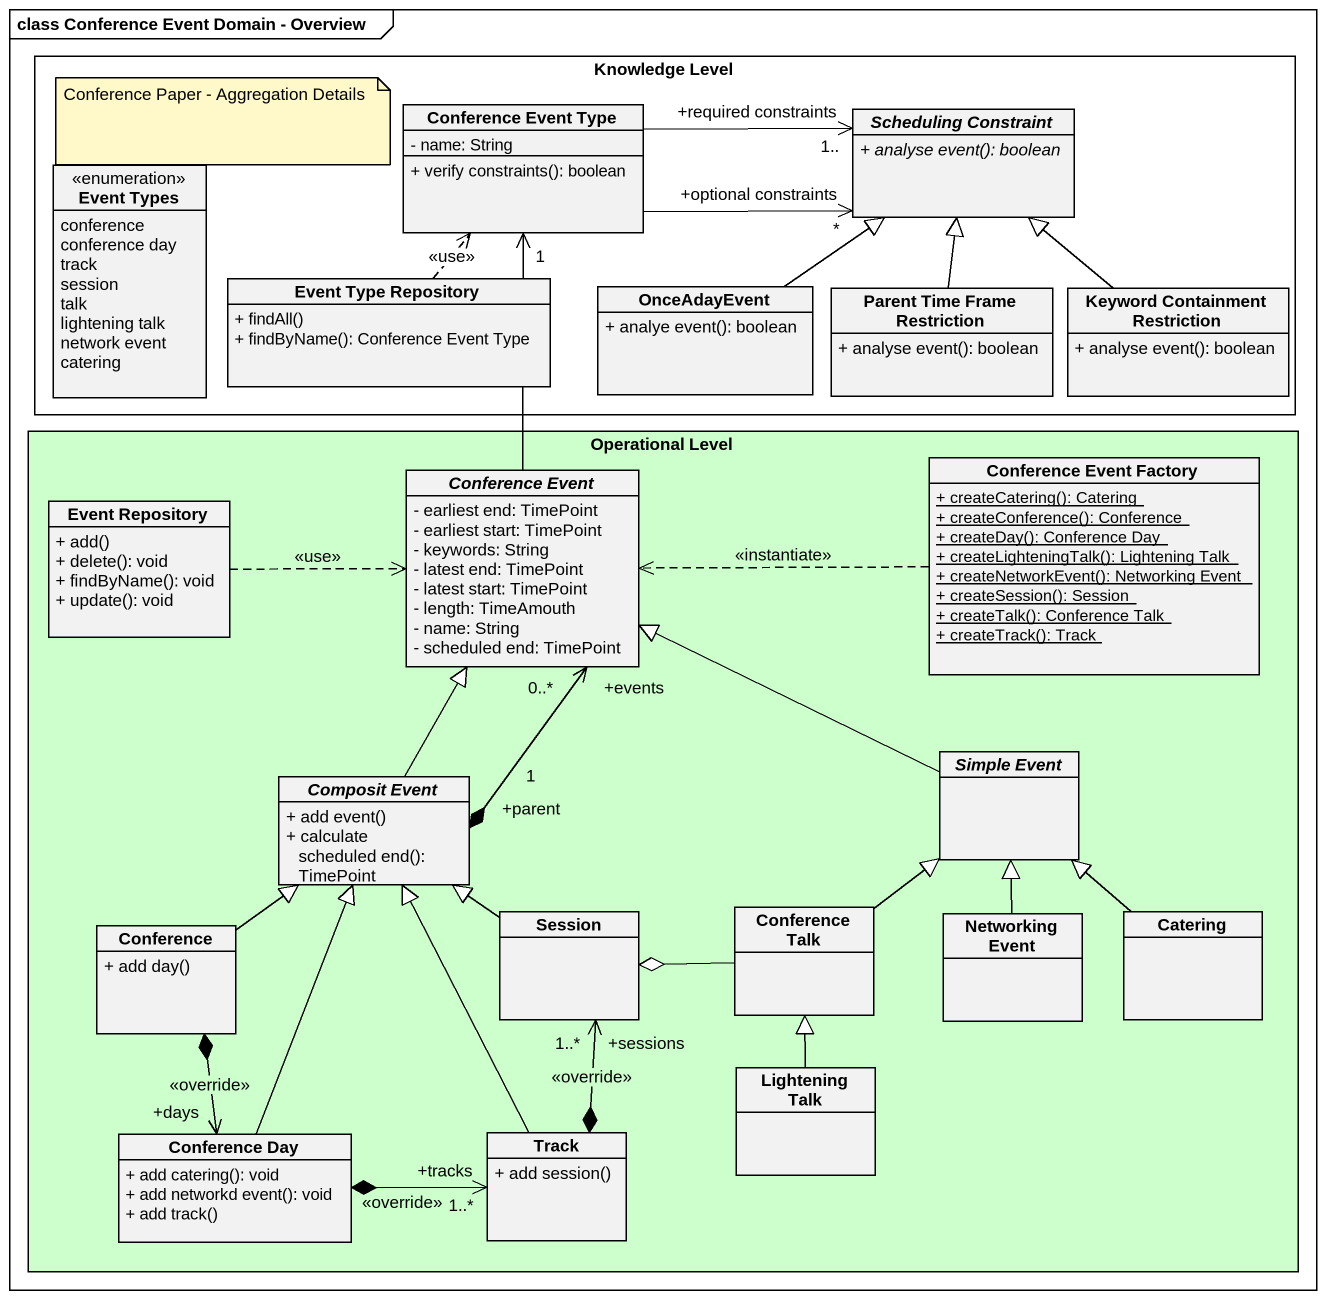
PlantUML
@startuml
mainframe class Conference Event Domain - Overview
hide circle
hide empty members
skinparam classAttributeIconSize 0
rectangle "Knowledge Level" as Knowledge_Level {
  class "Conference Event Type" as Conference_Event_Type {
    - name: String
    + verify constraints(): boolean
  }
  abstract class "Scheduling Constraint" as Scheduling_Constraint {
    {abstract} + analyse event(): boolean
  }
  enum "Event Types" as Event_Types {
    conference
    conference day
    track
    session
    talk
    lightening talk
    network event
    catering
  }
  class "Event Type Repository" as Event_Type_Repository {
    + findAll()
    + findByName(): Conference Event Type
  }
  class OnceAdayEvent {
    + analye event(): boolean
  }
  class "Parent Time Frame Restriction" as Parent_Time_Frame {
    + analyse event(): boolean
  }
  class "Keyword Containment Restriction" as Keyword_Containment {
    + analyse event(): boolean
  }
}
rectangle "Operational Level" as Operational_Level #CCFFCC {
  class "Event Repository" as Event_Repository {
    + add()
    + delete(): void
    + findByName(): void
    + update(): void
  }
  abstract class "Conference Event" as Conference_Event {
    - earliest end: TimePoint
    - earliest start: TimePoint
    - keywords: String
    - latest end: TimePoint
    - latest start: TimePoint
    - length: TimeAmouth
    - name: String
    - scheduled end: TimePoint
  }
  class "Conference Event Factory" as Conference_Event_Factory {
    {static} + createCatering(): Catering
    {static} + createConference(): Conference
    {static} + createDay(): Conference Day
    {static} + createLighteningTalk(): Lightening Talk
    {static} + createNetworkEvent(): Networking Event
    {static} + createSession(): Session
    {static} + createTalk(): Conference Talk
    {static} + createTrack(): Track
  }
  abstract class "Composit Event" as Composit_Event {
    + add event()
    + calculate scheduled end(): TimePoint
  }
  abstract class "Simple Event" as Simple_Event
  class Session
  class "Conference Talk" as Conference_Talk
  class "Networking Event" as Networking_Event
  class Catering
  class Conference {
    + add day()
  }
  class Track {
    + add session()
  }
  class "Lightening Talk" as Lightening_Talk
  class "Conference Day" as Conference_Day {
    + add catering(): void
    + add networkd event(): void
    + add track()
  }
}
Conference_Event_Type -right-> "+required constraints\n1.." Scheduling_Constraint
Conference_Event_Type -right-> "+optional constraints\n*" Scheduling_Constraint
Event_Type_Repository .up.> Conference_Event_Type : <<use>>
OnceAdayEvent -up-|> Scheduling_Constraint
Parent_Time_Frame -up-|> Scheduling_Constraint
Keyword_Containment -up-|> Scheduling_Constraint
Event_Repository .right.> Conference_Event : <<use>>
Conference_Event -up-> "1" Conference_Event_Type
Conference_Event "+events\n0..*" <--* "+parent\n1" Composit_Event
Conference_Event_Factory .left.> Conference_Event : <<instantiate>>
Composit_Event -up-|> Conference_Event
Simple_Event -left-|> Conference_Event
Session -up-|> Composit_Event
Session "+sessions\n1..*" <--* Track : <<override>>
Conference_Talk -up-|> Simple_Event
Conference_Talk -left-o Session
Networking_Event -up-|> Simple_Event
Catering -up-|> Simple_Event
Conference -up-|> Composit_Event
Track -up-|> Composit_Event
Track "+tracks\n1..*" <-left-* Conference_Day : <<override>>
Lightening_Talk -up-|> Conference_Talk
Conference_Day -up-|> Composit_Event
Conference_Day "+days" <-up-* Conference : <<override>>
note as N1
  Conference Paper - Aggregation Details
end note
@enduml
